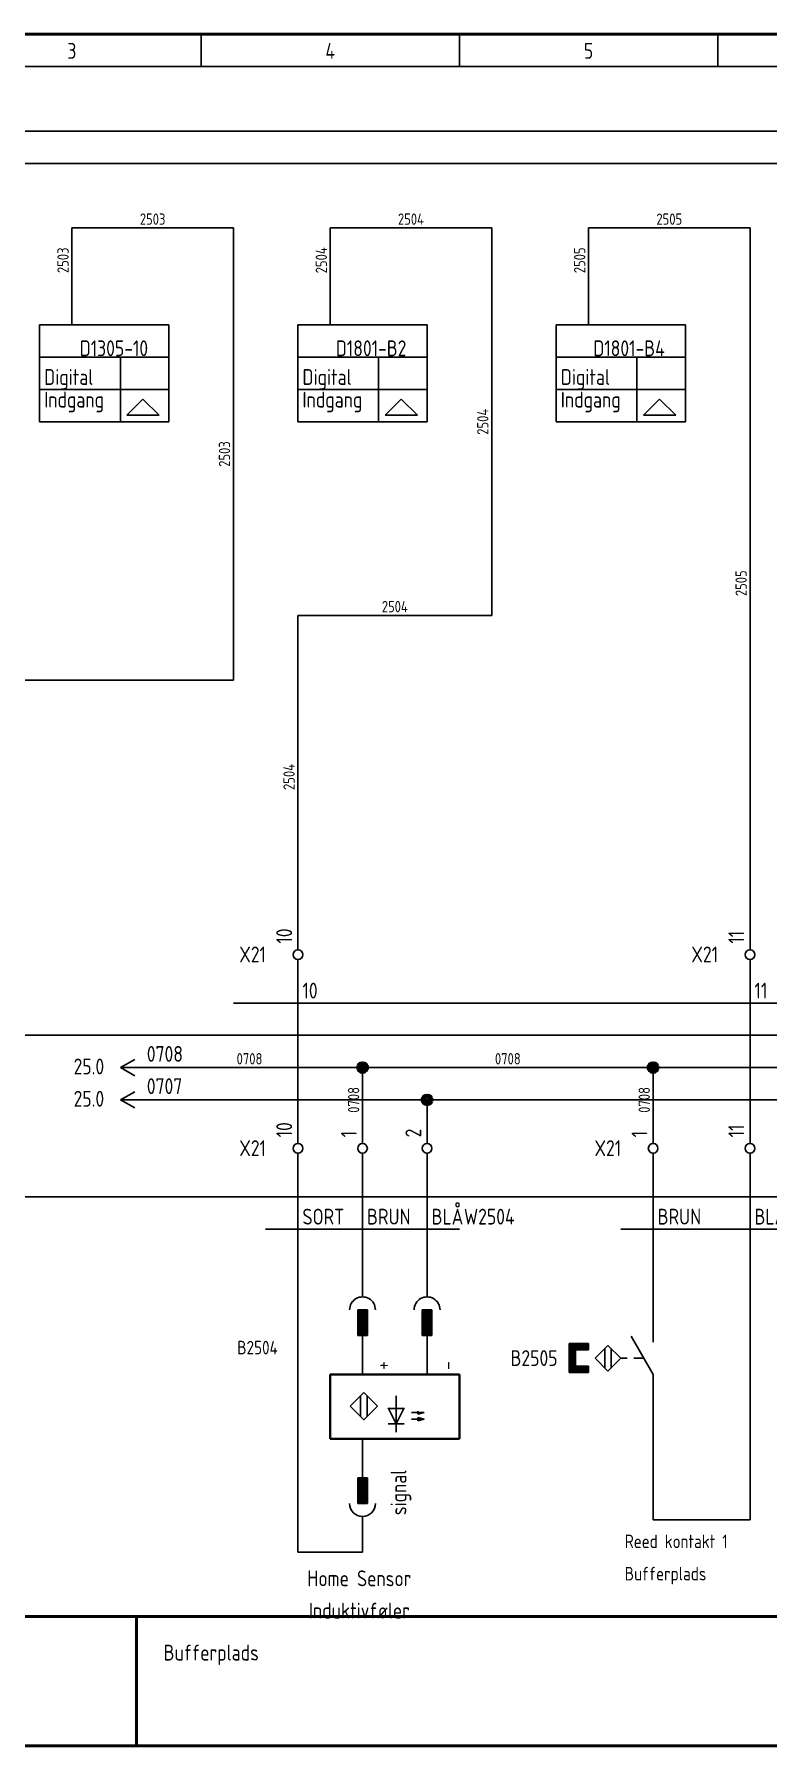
# Model space of a CAD drawing. Header units: millimetres. Extents: x 10 to 410, y 10 to 275.
# Drawn here: x 144.2 to 257.8, y 10 to 275 of the extents above; entities that cross this region are included whole.
import ezdxf
from ezdxf.enums import TextEntityAlignment as Align

# ---------------------------------------------------------------- set-up
doc = ezdxf.new("R2010")
doc.units = ezdxf.units.MM
doc.linetypes.add('Caddy_Solid', pattern=[0])
doc.layers.add('2', color=7, linetype='Continuous')
doc.styles.add('Caddy_Vectorfont1p', font='isocp___.ttf', dxfattribs={"width": 0.9})

# ---------------------------------------------------------------- blocks, each defined once
blk = doc.blocks.new('Blk1')
at = {"linetype": 'Caddy_Solid', "lineweight": 50}
for p, q in [((10, 275), (410, 275)), ((10, 30), (410, 30)), ((160, 30), (160, 10)), ((410, 10), (10, 10))]:
    blk.add_line(p, q, dxfattribs=at)
at = {"linetype": 'Caddy_Solid', "lineweight": 25}
for p, q in [((170, 270), (170, 275)), ((210, 270), (210, 275)), ((250, 270), (250, 275)), ((15, 270), (405, 270))]:
    blk.add_line(p, q, dxfattribs=at)
at = {"lineweight": 25, "style": 'Caddy_Vectorfont1p', "width": 0.9}
for s, p in [('3', (150, 271.2)), ('4', (190, 271.2)), ('5', (230, 271.2))]:
    blk.add_text(s, height=2.45, dxfattribs=at).set_placement(p, align=Align.CENTER)
blk.add_text('Bufferplads', height=2.45, dxfattribs=at).set_placement((164.2, 23.2))
blk = doc.blocks.new('Blk29')
at = {"linetype": 'Caddy_Solid', "lineweight": 25}
for p, q in [((165, 230), (145, 230)), ((145, 230), (145, 215)), ((165, 215), (165, 230)), ((145, 215), (165, 215))]:
    blk.add_line(p, q, dxfattribs=at)
blk = doc.blocks.new('Blk30')
at = {"linetype": 'Caddy_Solid', "lineweight": 25}
blk.add_line((150, 235), (150, 230), dxfattribs=at)
blk = doc.blocks.new('Blk28')
at = {"linetype": 'Caddy_Solid', "lineweight": 25}
for p, q in [((145, 225), (165, 225)), ((157.5, 225), (157.5, 215)), ((145, 220), (165, 220)), ((161, 218.5), (158.5, 216)), ((163.5, 216), (161, 218.5)), ((158.5, 216), (163.5, 216))]:
    blk.add_line(p, q, dxfattribs=at)
for name in ['Blk30', 'Blk29']:
    blk.add_blockref(name, (0, 0, 1))
at = {"lineweight": 25, "style": 'Caddy_Vectorfont1p', "width": 0.9}
for s, p in [('Digital', (145.7, 220.7)), ('Indgang', (145.7, 217.2))]:
    blk.add_text(s, height=2.45, dxfattribs=at).set_placement(p)
blk.add_attdef('$TAG175000_00', (149.05, 233.4), '', height=2.45, rotation=90, dxfattribs=at)
for tag, p in [('$TAG160030', (146.8, 229.7)), ('$TAG160040', (146.8, 226.2)), ('$TAG175100', (161.8, 225.15)), ('$TAG175110', (144.3, 219.15)), ('$TAG175120', (144.3, 216.15)), ('$TAG160500', (144.3, 212.65))]:
    blk.add_attdef(tag, text='', height=2.45, dxfattribs=at).set_placement(p, align=Align.RIGHT)
at = {"lineweight": 25, "style": 'Caddy_Vectorfont1p', "width": 0.9, "flags": 1}
blk.add_attdef('$TAG160010', text='', height=2.45, dxfattribs=at).set_placement((140.96, 224.53), align=Align.RIGHT)
blk = doc.blocks.new('Blk32')
at = {"linetype": 'Caddy_Solid', "lineweight": 25}
for p, q in [((245, 230), (225, 230)), ((225, 230), (225, 215)), ((245, 215), (245, 230)), ((225, 215), (245, 215))]:
    blk.add_line(p, q, dxfattribs=at)
blk = doc.blocks.new('Blk33')
at = {"linetype": 'Caddy_Solid', "lineweight": 25}
blk.add_line((230, 235), (230, 230), dxfattribs=at)
blk = doc.blocks.new('Blk31')
at = {"linetype": 'Caddy_Solid', "lineweight": 25}
for p, q in [((225, 225), (245, 225)), ((237.5, 225), (237.5, 215)), ((225, 220), (245, 220)), ((241, 218.5), (238.5, 216)), ((243.5, 216), (241, 218.5)), ((238.5, 216), (243.5, 216))]:
    blk.add_line(p, q, dxfattribs=at)
for name in ['Blk33', 'Blk32']:
    blk.add_blockref(name, (0, 0, 1))
at = {"lineweight": 25, "style": 'Caddy_Vectorfont1p', "width": 0.9}
for s, p in [('Digital', (225.7, 220.7)), ('Indgang', (225.7, 217.2))]:
    blk.add_text(s, height=2.45, dxfattribs=at).set_placement(p)
blk.add_attdef('$TAG175000_00', (229.05, 233.4), '', height=2.45, rotation=90, dxfattribs=at)
for tag, p in [('$TAG160030', (226.8, 229.7)), ('$TAG160040', (226.8, 226.2)), ('$TAG175100', (241.8, 225.15)), ('$TAG175110', (224.3, 219.15)), ('$TAG175120', (224.3, 216.15)), ('$TAG160500', (224.3, 212.65))]:
    blk.add_attdef(tag, text='', height=2.45, dxfattribs=at).set_placement(p, align=Align.RIGHT)
at = {"lineweight": 25, "style": 'Caddy_Vectorfont1p', "width": 0.9, "flags": 1}
blk.add_attdef('$TAG160010', text='', height=2.45, dxfattribs=at).set_placement((220.96, 224.53), align=Align.RIGHT)
blk = doc.blocks.new('Blk34')
at = {"linetype": 'Caddy_Solid', "lineweight": 25}
for p, q in [((240, 103.25), (240, 105)), ((240, 100), (240, 101.75))]:
    blk.add_line(p, q, dxfattribs=at)
blk.add_circle((240, 102.5), 0.75, dxfattribs=at)
at = {"lineweight": 25, "style": 'Caddy_Vectorfont1p', "width": 0.9, "flags": 1}
blk.add_attdef('$TAG160410', (242.6, 104.2), '', height=2.45, rotation=90, dxfattribs=at)
at = {"layer": '2', "lineweight": 25, "style": 'Caddy_Vectorfont1p', "width": 0.9}
blk.add_attdef('$TAG160400', (239.1, 104.2), '', height=2.45, rotation=90, dxfattribs=at)
at = {"layer": '2', "lineweight": 25, "style": 'Caddy_Vectorfont1p', "width": 0.9, "flags": 1}
for tag, p in [('$TAG140020', (235.05, 108.3)), ('$TAG140050', (235.05, 104.8)), ('$TAG160030', (235.05, 97.8)), ('$TAG160040', (235.05, 92.8))]:
    blk.add_attdef(tag, text='', height=2.45, dxfattribs=at).set_placement(p, align=Align.RIGHT)
at = {"layer": '2', "lineweight": 25, "style": 'Caddy_Vectorfont1p', "width": 0.9}
blk.add_attdef('$TAG160010', text='', height=2.45, dxfattribs=at).set_placement((235.05, 101.3), align=Align.RIGHT)
blk = doc.blocks.new('Blk35')
at = {"linetype": 'Caddy_Solid', "lineweight": 25}
for p, q in [((255, 103.25), (255, 105)), ((255, 100), (255, 101.75))]:
    blk.add_line(p, q, dxfattribs=at)
blk.add_circle((255, 102.5), 0.75, dxfattribs=at)
at = {"lineweight": 25, "style": 'Caddy_Vectorfont1p', "width": 0.9, "flags": 1}
blk.add_attdef('$TAG160410', (257.6, 104.2), '', height=2.45, rotation=90, dxfattribs=at)
at = {"layer": '2', "lineweight": 25, "style": 'Caddy_Vectorfont1p', "width": 0.9}
blk.add_attdef('$TAG160400', (254.1, 104.2), '', height=2.45, rotation=90, dxfattribs=at)
at = {"layer": '2', "lineweight": 25, "style": 'Caddy_Vectorfont1p', "width": 0.9, "flags": 1}
for tag, p in [('$TAG140020', (250.05, 108.3)), ('$TAG140050', (250.05, 104.8)), ('$TAG160010', (250.05, 101.3)), ('$TAG160030', (250.05, 97.8)), ('$TAG160040', (250.05, 92.8))]:
    blk.add_attdef(tag, text='', height=2.45, dxfattribs=at).set_placement(p, align=Align.RIGHT)
blk = doc.blocks.new('Blk36')
at = {"linetype": 'Caddy_Solid', "lineweight": 25}
for p, q in [((240, 72.5), (240, 75)), ((227, 72.3), (230, 72.3)), ((227, 67.8), (227, 72.3)), ((230, 72.25), (227, 72.25)), ((227, 72.1), (230, 72.1)), ((230, 71.95), (227, 71.95)), ((227, 71.8), (230, 71.8)), ((230, 71.65), (227, 71.65)), ((230, 72.3), (230, 71.3)), ((231, 70), (233, 72)), ((233, 72), (235, 70)), ((240, 67.5), (236.58, 73.42)), ((227, 71.5), (230, 71.5)), ((230, 71.35), (227, 71.35)), ((227, 71.2), (228, 71.2)), ((228, 71.05), (227, 71.05)), ((227, 70.9), (228, 70.9)), ((228, 70.75), (227, 70.75)), ((227, 70.6), (228, 70.6)), ((228, 70.45), (227, 70.45)), ((227, 70.3), (228, 70.3)), ((228, 70.15), (227, 70.15)), ((227, 70), (228, 70)), ((228, 69.85), (227, 69.85)), ((227, 69.7), (228, 69.7)), ((228, 69.55), (227, 69.55)), ((227, 69.4), (228, 69.4)), ((228, 69.25), (227, 69.25)), ((227, 69.1), (228, 69.1)), ((228, 68.95), (227, 68.95)), ((230, 71.3), (228, 71.3)), ((228, 71.3), (228, 68.8)), ((233, 68), (231, 70)), ((232.5, 68.5), (232.5, 71.5)), ((235, 70), (233, 68)), ((233.5, 68.5), (233.5, 71.5)), ((235, 70), (236, 70)), ((237, 70), (238.56, 70)), ((227, 68.8), (228, 68.8)), ((230, 68.65), (227, 68.65)), ((227, 68.5), (230, 68.5)), ((230, 68.35), (227, 68.35)), ((227, 68.2), (230, 68.2)), ((230, 68.05), (227, 68.05)), ((227, 67.9), (230, 67.9)), ((230, 67.8), (227, 67.8)), ((228, 68.8), (230, 68.8)), ((230, 68.8), (230, 67.8)), ((240, 67.5), (240, 65))]:
    blk.add_line(p, q, dxfattribs=at)
at = {"lineweight": 25, "style": 'Caddy_Vectorfont1p', "width": 0.9, "flags": 1}
blk.add_attdef('$TAG175000_00', (239.05, 74.3), '', height=2.45, rotation=90, dxfattribs=at)
at = {"lineweight": 25, "style": 'Caddy_Vectorfont1p', "width": 0.9}
blk.add_attdef('$TAG160010', text='', height=2.45, dxfattribs=at).set_placement((225.2, 68.8), align=Align.RIGHT)
at = {"lineweight": 25, "style": 'Caddy_Vectorfont1p', "width": 0.9, "flags": 1}
for tag, p in [('$TAG160030', (225.2, 65.3)), ('$TAG160040', (225.2, 61.8))]:
    blk.add_attdef(tag, text='', height=2.45, dxfattribs=at).set_placement(p, align=Align.RIGHT)
blk.add_attdef('$TAG175000_01', text='', height=2.45, rotation=90, dxfattribs=at).set_placement((239.05, 65.9), align=Align.RIGHT)
blk = doc.blocks.new('Blk37')
at = {"linetype": 'Caddy_Solid', "lineweight": 25}
for p, q in [((255, 133.25), (255, 135)), ((255, 130), (255, 131.75))]:
    blk.add_line(p, q, dxfattribs=at)
blk.add_circle((255, 132.5), 0.75, dxfattribs=at)
at = {"lineweight": 25, "style": 'Caddy_Vectorfont1p', "width": 0.9, "flags": 1}
blk.add_attdef('$TAG160410', (257.6, 134.2), '', height=2.45, rotation=90, dxfattribs=at)
at = {"layer": '2', "lineweight": 25, "style": 'Caddy_Vectorfont1p', "width": 0.9}
blk.add_attdef('$TAG160400', (254.1, 134.2), '', height=2.45, rotation=90, dxfattribs=at)
at = {"layer": '2', "lineweight": 25, "style": 'Caddy_Vectorfont1p', "width": 0.9, "flags": 1}
for tag, p in [('$TAG140020', (250.05, 138.3)), ('$TAG140050', (250.05, 134.8)), ('$TAG160030', (250.05, 127.8)), ('$TAG160040', (250.05, 122.8))]:
    blk.add_attdef(tag, text='', height=2.45, dxfattribs=at).set_placement(p, align=Align.RIGHT)
at = {"layer": '2', "lineweight": 25, "style": 'Caddy_Vectorfont1p', "width": 0.9}
blk.add_attdef('$TAG160010', text='', height=2.45, dxfattribs=at).set_placement((250.05, 131.3), align=Align.RIGHT)
blk = doc.blocks.new('Blk60')
at = {"linetype": 'Caddy_Solid', "lineweight": 25}
for p, q in [((195, 79.5), (195, 85)), ((194.25, 77.5), (195.75, 77.5)), ((194.25, 73.5), (194.25, 77.5)), ((194.5, 73.5), (194.5, 77.5)), ((194.75, 73.5), (194.75, 77.5)), ((195, 67.5), (195, 77.5)), ((195.25, 73.5), (195.25, 77.5)), ((195.5, 73.5), (195.5, 77.5)), ((195.75, 73.5), (195.75, 77.5)), ((194.25, 73.5), (195.75, 73.5))]:
    blk.add_line(p, q, dxfattribs=at)
blk.add_ellipse((195, 77.5), major_axis=(2, 0), ratio=1, start_param=0, end_param=3.141593, dxfattribs=at)
at = {"lineweight": 25, "style": 'Caddy_Vectorfont1p', "width": 0.9}
blk.add_attdef('$TAG175000_00', (194.05, 80.4), '', height=2.45, rotation=90, dxfattribs=at)
at = {"lineweight": 25, "style": 'Caddy_Vectorfont1p', "width": 0.9, "flags": 1}
for tag, p in [('$TAG160010', (190.5, 76.3)), ('$TAG160040', (190.1, 69.3))]:
    blk.add_attdef(tag, text='', height=2.45, dxfattribs=at).set_placement(p, align=Align.RIGHT)
at = {"lineweight": 25, "style": 'Caddy_Vectorfont1p', "width": 0.9}
blk.add_attdef('$TAG160030', text='', height=2.45, dxfattribs=at).set_placement((190.1, 72.8), align=Align.RIGHT)
blk.add_attdef('$TAG175000_01', text='', height=2.45, rotation=90, dxfattribs=at).set_placement((194.05, 71.9), align=Align.RIGHT)
blk = doc.blocks.new('Blk61')
at = {"linetype": 'Caddy_Solid', "lineweight": 25}
for p, q in [((205, 79.5), (205, 85)), ((204.25, 77.5), (205.75, 77.5)), ((204.25, 73.5), (204.25, 77.5)), ((204.5, 73.5), (204.5, 77.5)), ((204.75, 73.5), (204.75, 77.5)), ((205, 67.5), (205, 77.5)), ((205.25, 73.5), (205.25, 77.5)), ((205.5, 73.5), (205.5, 77.5)), ((205.75, 73.5), (205.75, 77.5)), ((204.25, 73.5), (205.75, 73.5))]:
    blk.add_line(p, q, dxfattribs=at)
blk.add_ellipse((205, 77.5), major_axis=(2, 0), ratio=1, start_param=0, end_param=3.141593, dxfattribs=at)
at = {"lineweight": 25, "style": 'Caddy_Vectorfont1p', "width": 0.9}
blk.add_attdef('$TAG175000_00', (204.05, 80.4), '', height=2.45, rotation=90, dxfattribs=at)
at = {"lineweight": 25, "style": 'Caddy_Vectorfont1p', "width": 0.9, "flags": 1}
for tag, p in [('$TAG160010', (200.5, 76.3)), ('$TAG160040', (200.1, 69.3))]:
    blk.add_attdef(tag, text='', height=2.45, dxfattribs=at).set_placement(p, align=Align.RIGHT)
at = {"lineweight": 25, "style": 'Caddy_Vectorfont1p', "width": 0.9}
blk.add_attdef('$TAG160030', text='', height=2.45, dxfattribs=at).set_placement((200.1, 72.8), align=Align.RIGHT)
blk.add_attdef('$TAG175000_01', text='', height=2.45, rotation=90, dxfattribs=at).set_placement((204.05, 71.9), align=Align.RIGHT)
blk = doc.blocks.new('Blk62')
at = {"linetype": 'Caddy_Solid', "lineweight": 25}
for p, q in [((195, 57.5), (195, 47.5)), ((194.25, 51.5), (194.25, 47.5)), ((195.75, 51.5), (194.25, 51.5)), ((194.5, 51.5), (194.5, 47.5)), ((194.75, 51.5), (194.75, 47.5)), ((195.25, 51.5), (195.25, 47.5)), ((195.5, 51.5), (195.5, 47.5)), ((195.75, 51.5), (195.75, 47.5)), ((195.75, 47.5), (194.25, 47.5)), ((195, 45.5), (195, 40))]:
    blk.add_line(p, q, dxfattribs=at)
blk.add_ellipse((195, 47.5), major_axis=(2, 0), ratio=1, start_param=3.141593, end_param=6.283185, dxfattribs=at)
at = {"lineweight": 25, "style": 'Caddy_Vectorfont1p', "width": 0.9}
blk.add_attdef('$TAG175000_00', (194.05, 52.4), '', height=2.45, rotation=90, dxfattribs=at)
at = {"lineweight": 25, "style": 'Caddy_Vectorfont1p', "width": 0.9, "flags": 1}
for tag, p in [('$TAG160010', (190.5, 46.3)), ('$TAG160040', (190.1, 39.3))]:
    blk.add_attdef(tag, text='', height=2.45, dxfattribs=at).set_placement(p, align=Align.RIGHT)
at = {"lineweight": 25, "style": 'Caddy_Vectorfont1p', "width": 0.9}
blk.add_attdef('$TAG160030', text='', height=2.45, dxfattribs=at).set_placement((190.1, 42.8), align=Align.RIGHT)
blk.add_attdef('$TAG175000_01', text='', height=2.45, rotation=90, dxfattribs=at).set_placement((194.05, 43.9), align=Align.RIGHT)
blk = doc.blocks.new('Blk59')
at = {"linetype": 'Caddy_Solid', "lineweight": 35}
for p, q in [((190, 67.5), (190, 57.5)), ((210, 67.5), (190, 67.5)), ((210, 57.5), (210, 67.5)), ((190, 57.5), (210, 57.5))]:
    blk.add_line(p, q, dxfattribs=at)
at = {"linetype": 'Caddy_Solid', "lineweight": 25}
for p, q in [((195.2, 64.7), (193.08, 62.58)), ((194.7, 60.96), (194.7, 64.2)), ((195.2, 64.7), (197.32, 62.58)), ((195.7, 60.96), (195.7, 64.2)), ((200.2, 62.33), (200.2, 64.2)), ((193.08, 62.58), (195.2, 60.46)), ((195.2, 60.46), (197.32, 62.58)), ((198.95, 62.33), (200.2, 59.83)), ((199, 62.2), (201.4, 62.2)), ((201.45, 62.33), (200.2, 59.83)), ((200.2, 62.33), (200.2, 59.83)), ((202.57, 61.58), (204.57, 61.58)), ((203.57, 61.33), (204.57, 61.58)), ((203.57, 61.83), (203.57, 61.33)), ((198.95, 59.83), (201.45, 59.83)), ((200.2, 59.83), (200.2, 58.58)), ((202.57, 60.58), (204.57, 60.58)), ((204.57, 60.58), (203.57, 60.83)), ((203.57, 60.33), (203.57, 60.83)), ((203.57, 60.33), (204.57, 60.58))]:
    blk.add_line(p, q, dxfattribs=at)
for name in ['Blk60', 'Blk61', 'Blk62']:
    blk.add_blockref(name, (0, 0, 1))
at = {"lineweight": 35, "style": 'Caddy_Vectorfont1p', "width": 0.9}
for s, p in [('+', (199.3, 68.2)), ('-', (209.3, 68.2)), ('signal', (201.8, 45.7))]:
    blk.add_text(s, height=2.45, rotation=90, dxfattribs=at).set_placement(p)
blk = doc.blocks.new('Blk63')
at = {"linetype": 'Caddy_Solid', "lineweight": 25}
for p, q in [((195, 103.25), (195, 105)), ((195, 100), (195, 101.75))]:
    blk.add_line(p, q, dxfattribs=at)
blk.add_circle((195, 102.5), 0.75, dxfattribs=at)
at = {"lineweight": 25, "style": 'Caddy_Vectorfont1p', "width": 0.9, "flags": 1}
blk.add_attdef('$TAG160410', (197.6, 104.2), '', height=2.45, rotation=90, dxfattribs=at)
at = {"layer": '2', "lineweight": 25, "style": 'Caddy_Vectorfont1p', "width": 0.9}
blk.add_attdef('$TAG160400', (194.1, 104.2), '', height=2.45, rotation=90, dxfattribs=at)
at = {"layer": '2', "lineweight": 25, "style": 'Caddy_Vectorfont1p', "width": 0.9, "flags": 1}
for tag, p in [('$TAG140020', (190.05, 108.3)), ('$TAG140050', (190.05, 104.8)), ('$TAG160010', (190.05, 101.3)), ('$TAG160030', (190.05, 97.8)), ('$TAG160040', (190.05, 92.8))]:
    blk.add_attdef(tag, text='', height=2.45, dxfattribs=at).set_placement(p, align=Align.RIGHT)
blk = doc.blocks.new('Blk64')
at = {"linetype": 'Caddy_Solid', "lineweight": 25}
for p, q in [((205, 103.25), (205, 105)), ((205, 100), (205, 101.75))]:
    blk.add_line(p, q, dxfattribs=at)
blk.add_circle((205, 102.5), 0.75, dxfattribs=at)
at = {"lineweight": 25, "style": 'Caddy_Vectorfont1p', "width": 0.9, "flags": 1}
blk.add_attdef('$TAG160410', (207.6, 104.2), '', height=2.45, rotation=90, dxfattribs=at)
at = {"layer": '2', "lineweight": 25, "style": 'Caddy_Vectorfont1p', "width": 0.9}
blk.add_attdef('$TAG160400', (204.1, 104.2), '', height=2.45, rotation=90, dxfattribs=at)
at = {"layer": '2', "lineweight": 25, "style": 'Caddy_Vectorfont1p', "width": 0.9, "flags": 1}
for tag, p in [('$TAG140020', (200.05, 108.3)), ('$TAG140050', (200.05, 104.8)), ('$TAG160010', (200.05, 101.3)), ('$TAG160030', (200.05, 97.8)), ('$TAG160040', (200.05, 92.8))]:
    blk.add_attdef(tag, text='', height=2.45, dxfattribs=at).set_placement(p, align=Align.RIGHT)
blk = doc.blocks.new('Blk66')
at = {"linetype": 'Caddy_Solid', "lineweight": 25}
for p, q in [((205, 230), (185, 230)), ((185, 230), (185, 215)), ((205, 215), (205, 230)), ((185, 215), (205, 215))]:
    blk.add_line(p, q, dxfattribs=at)
blk = doc.blocks.new('Blk67')
at = {"linetype": 'Caddy_Solid', "lineweight": 25}
blk.add_line((190, 235), (190, 230), dxfattribs=at)
blk = doc.blocks.new('Blk65')
at = {"linetype": 'Caddy_Solid', "lineweight": 25}
for p, q in [((185, 225), (205, 225)), ((197.5, 225), (197.5, 215)), ((185, 220), (205, 220)), ((201, 218.5), (198.5, 216)), ((203.5, 216), (201, 218.5)), ((198.5, 216), (203.5, 216))]:
    blk.add_line(p, q, dxfattribs=at)
for name in ['Blk67', 'Blk66']:
    blk.add_blockref(name, (0, 0, 1))
at = {"lineweight": 25, "style": 'Caddy_Vectorfont1p', "width": 0.9}
for s, p in [('Digital', (185.7, 220.7)), ('Indgang', (185.7, 217.2))]:
    blk.add_text(s, height=2.45, dxfattribs=at).set_placement(p)
blk.add_attdef('$TAG175000_00', (189.05, 233.4), '', height=2.45, rotation=90, dxfattribs=at)
for tag, p in [('$TAG160030', (186.8, 229.7)), ('$TAG160040', (186.8, 226.2)), ('$TAG175100', (201.8, 225.15)), ('$TAG175110', (184.3, 219.15)), ('$TAG175120', (184.3, 216.15)), ('$TAG160500', (184.3, 212.65))]:
    blk.add_attdef(tag, text='', height=2.45, dxfattribs=at).set_placement(p, align=Align.RIGHT)
at = {"lineweight": 25, "style": 'Caddy_Vectorfont1p', "width": 0.9, "flags": 1}
blk.add_attdef('$TAG160010', text='', height=2.45, dxfattribs=at).set_placement((180.96, 224.53), align=Align.RIGHT)
blk = doc.blocks.new('Blk68')
at = {"linetype": 'Caddy_Solid', "lineweight": 25}
for p, q in [((185, 103.25), (185, 105)), ((185, 100), (185, 101.75))]:
    blk.add_line(p, q, dxfattribs=at)
blk.add_circle((185, 102.5), 0.75, dxfattribs=at)
at = {"lineweight": 25, "style": 'Caddy_Vectorfont1p', "width": 0.9, "flags": 1}
blk.add_attdef('$TAG160410', (187.6, 104.2), '', height=2.45, rotation=90, dxfattribs=at)
at = {"layer": '2', "lineweight": 25, "style": 'Caddy_Vectorfont1p', "width": 0.9}
blk.add_attdef('$TAG160400', (184.1, 104.2), '', height=2.45, rotation=90, dxfattribs=at)
at = {"layer": '2', "lineweight": 25, "style": 'Caddy_Vectorfont1p', "width": 0.9, "flags": 1}
for tag, p in [('$TAG140020', (180.05, 108.3)), ('$TAG140050', (180.05, 104.8)), ('$TAG160030', (180.05, 97.8)), ('$TAG160040', (180.05, 92.8))]:
    blk.add_attdef(tag, text='', height=2.45, dxfattribs=at).set_placement(p, align=Align.RIGHT)
at = {"layer": '2', "lineweight": 25, "style": 'Caddy_Vectorfont1p', "width": 0.9}
blk.add_attdef('$TAG160010', text='', height=2.45, dxfattribs=at).set_placement((180.05, 101.3), align=Align.RIGHT)
blk = doc.blocks.new('Blk69')
at = {"linetype": 'Caddy_Solid', "lineweight": 25}
for p, q in [((185, 133.25), (185, 135)), ((185, 130), (185, 131.75))]:
    blk.add_line(p, q, dxfattribs=at)
blk.add_circle((185, 132.5), 0.75, dxfattribs=at)
at = {"lineweight": 25, "style": 'Caddy_Vectorfont1p', "width": 0.9, "flags": 1}
blk.add_attdef('$TAG160410', (187.6, 134.2), '', height=2.45, rotation=90, dxfattribs=at)
at = {"layer": '2', "lineweight": 25, "style": 'Caddy_Vectorfont1p', "width": 0.9}
blk.add_attdef('$TAG160400', (184.1, 134.2), '', height=2.45, rotation=90, dxfattribs=at)
at = {"layer": '2', "lineweight": 25, "style": 'Caddy_Vectorfont1p', "width": 0.9, "flags": 1}
for tag, p in [('$TAG140020', (180.05, 138.3)), ('$TAG140050', (180.05, 134.8)), ('$TAG160030', (180.05, 127.8)), ('$TAG160040', (180.05, 122.8))]:
    blk.add_attdef(tag, text='', height=2.45, dxfattribs=at).set_placement(p, align=Align.RIGHT)
at = {"layer": '2', "lineweight": 25, "style": 'Caddy_Vectorfont1p', "width": 0.9}
blk.add_attdef('$TAG160010', text='', height=2.45, dxfattribs=at).set_placement((180.05, 131.3), align=Align.RIGHT)
blk = doc.blocks.new('Blk70')
at = {"linetype": 'Caddy_Solid', "lineweight": 25}
for p, q in [((157.5, 115), (159.75, 116.25)), ((157.5, 115), (159.75, 113.75)), ((160, 115), (157.5, 115))]:
    blk.add_line(p, q, dxfattribs=at)
at = {"lineweight": 25, "style": 'Caddy_Vectorfont1p', "width": 0.9}
blk.add_attdef('$TAG160010', (161.6, 115.9), '', height=2.45, dxfattribs=at)
blk.add_attdef('$TAG160500', text='', height=2.45, dxfattribs=at).set_placement((155, 113.95), align=Align.RIGHT)
blk = doc.blocks.new('Blk71')
at = {"linetype": 'Caddy_Solid', "lineweight": 25}
for p, q in [((157.5, 110), (159.75, 111.25)), ((157.5, 110), (159.75, 108.75)), ((160, 110), (157.5, 110))]:
    blk.add_line(p, q, dxfattribs=at)
at = {"lineweight": 25, "style": 'Caddy_Vectorfont1p', "width": 0.9}
blk.add_attdef('$TAG160500', text='', height=2.45, dxfattribs=at).set_placement((155, 108.95), align=Align.RIGHT)
blk.add_attdef('$TAG160010', (161.6, 110.9), '', height=2.45, dxfattribs=at)
blk = doc.blocks.new('Blk77')
at = {"linetype": 'Caddy_Solid', "lineweight": 25}
blk.add_line((185, 125.5), (185, 124.5), dxfattribs=at)
at = {"lineweight": 25, "style": 'Caddy_Vectorfont1p', "width": 0.9}
blk.add_attdef('$TAG160210', (185.7, 125.7), '', height=2.45, dxfattribs=at)
at = {"lineweight": 25, "style": 'Caddy_Vectorfont1p', "width": 0.9, "flags": 1}
for tag, p in [('$TAG160010', (385.7, 125.7)), ('$TAG160220', (185.7, 120.7)), ('$TAG160030', (385.7, 120.7)), ('$TAG160230', (185.7, 115.7)), ('$TAG160200', (385.7, 115.7)), ('$TAG160040', (385.7, 110.7)), ('$TAG160101', (385.7, 105.7))]:
    blk.add_attdef(tag, p, '', height=2.45, dxfattribs=at)
blk = doc.blocks.new('Blk78')
at = {"linetype": 'Caddy_Solid', "lineweight": 25}
blk.add_line((255, 125.5), (255, 124.5), dxfattribs=at)
at = {"lineweight": 25, "style": 'Caddy_Vectorfont1p', "width": 0.9}
blk.add_attdef('$TAG160210', (255.7, 125.7), '', height=2.45, dxfattribs=at)
at = {"lineweight": 25, "style": 'Caddy_Vectorfont1p', "width": 0.9, "flags": 1}
for tag, p in [('$TAG160010', (385.7, 125.7)), ('$TAG160220', (255.7, 120.7)), ('$TAG160030', (385.7, 120.7)), ('$TAG160230', (255.7, 115.7)), ('$TAG160200', (385.7, 115.7)), ('$TAG160040', (385.7, 110.7)), ('$TAG160101', (385.7, 105.7))]:
    blk.add_attdef(tag, p, '', height=2.45, dxfattribs=at)
blk = doc.blocks.new('Blk88')
at = {"linetype": 'Caddy_Solid', "lineweight": 25}
blk.add_line((185, 90.5), (185, 89.5), dxfattribs=at)
at = {"lineweight": 25, "style": 'Caddy_Vectorfont1p', "width": 0.9}
for tag, p in [('$TAG160210', (185.7, 90.7)), ('$TAG160010', (210.7, 90.7))]:
    blk.add_attdef(tag, p, '', height=2.45, dxfattribs=at)
at = {"lineweight": 25, "style": 'Caddy_Vectorfont1p', "width": 0.9, "flags": 1}
for tag, p in [('$TAG160220', (185.7, 85.7)), ('$TAG160030', (210.7, 85.7)), ('$TAG160230', (185.7, 80.7)), ('$TAG160200', (210.7, 80.7)), ('$TAG160040', (210.7, 75.7)), ('$TAG160101', (210.7, 70.7))]:
    blk.add_attdef(tag, p, '', height=2.45, dxfattribs=at)
blk = doc.blocks.new('Blk89')
at = {"linetype": 'Caddy_Solid', "lineweight": 25}
blk.add_line((195, 90.5), (195, 89.5), dxfattribs=at)
at = {"lineweight": 25, "style": 'Caddy_Vectorfont1p', "width": 0.9}
blk.add_attdef('$TAG160210', (195.7, 90.7), '', height=2.45, dxfattribs=at)
at = {"lineweight": 25, "style": 'Caddy_Vectorfont1p', "width": 0.9, "flags": 1}
for tag, p in [('$TAG160010', (210.7, 90.7)), ('$TAG160220', (195.7, 85.7)), ('$TAG160030', (210.7, 85.7)), ('$TAG160230', (195.7, 80.7)), ('$TAG160200', (210.7, 80.7)), ('$TAG160040', (210.7, 75.7)), ('$TAG160101', (210.7, 70.7))]:
    blk.add_attdef(tag, p, '', height=2.45, dxfattribs=at)
blk = doc.blocks.new('Blk90')
at = {"linetype": 'Caddy_Solid', "lineweight": 25}
blk.add_line((205, 90.5), (205, 89.5), dxfattribs=at)
at = {"lineweight": 25, "style": 'Caddy_Vectorfont1p', "width": 0.9}
for tag, p in [('$TAG160210', (205.7, 90.7)), ('$TAG160010', (210.7, 90.7)), ('$TAG160030', (210.7, 85.7)), ('$TAG160200', (210.7, 80.7))]:
    blk.add_attdef(tag, p, '', height=2.45, dxfattribs=at)
at = {"lineweight": 25, "style": 'Caddy_Vectorfont1p', "width": 0.9, "flags": 1}
for tag, p in [('$TAG160220', (205.7, 85.7)), ('$TAG160230', (205.7, 80.7)), ('$TAG160040', (210.7, 75.7)), ('$TAG160101', (210.7, 70.7))]:
    blk.add_attdef(tag, p, '', height=2.45, dxfattribs=at)
blk = doc.blocks.new('Blk91')
at = {"linetype": 'Caddy_Solid', "lineweight": 25}
blk.add_line((240, 90.5), (240, 89.5), dxfattribs=at)
at = {"lineweight": 25, "style": 'Caddy_Vectorfont1p', "width": 0.9}
for tag, p in [('$TAG160210', (240.7, 90.7)), ('$TAG160010', (260.7, 90.7))]:
    blk.add_attdef(tag, p, '', height=2.45, dxfattribs=at)
at = {"lineweight": 25, "style": 'Caddy_Vectorfont1p', "width": 0.9, "flags": 1}
for tag, p in [('$TAG160220', (240.7, 85.7)), ('$TAG160030', (260.7, 85.7)), ('$TAG160230', (240.7, 80.7)), ('$TAG160200', (260.7, 80.7)), ('$TAG160040', (260.7, 75.7)), ('$TAG160101', (260.7, 70.7))]:
    blk.add_attdef(tag, p, '', height=2.45, dxfattribs=at)
blk = doc.blocks.new('Blk92')
at = {"linetype": 'Caddy_Solid', "lineweight": 25}
blk.add_line((255, 90.5), (255, 89.5), dxfattribs=at)
at = {"lineweight": 25, "style": 'Caddy_Vectorfont1p', "width": 0.9}
for tag, p in [('$TAG160210', (255.7, 90.7)), ('$TAG160010', (260.7, 90.7))]:
    blk.add_attdef(tag, p, '', height=2.45, dxfattribs=at)
at = {"lineweight": 25, "style": 'Caddy_Vectorfont1p', "width": 0.9, "flags": 1}
for tag, p in [('$TAG160220', (255.7, 85.7)), ('$TAG160030', (260.7, 85.7)), ('$TAG160230', (255.7, 80.7)), ('$TAG160200', (260.7, 80.7)), ('$TAG160040', (260.7, 75.7)), ('$TAG160101', (260.7, 70.7))]:
    blk.add_attdef(tag, p, '', height=2.45, dxfattribs=at)

msp = doc.modelspace()

# ---------------------------------------------------------------- linework, layer by layer
at = {"linetype": 'Caddy_Solid', "lineweight": 25}
for p, q in [((50, 260), (392.5, 260)), ((45, 255), (392.5, 255)), ((175, 245), (150, 245)), ((150, 245), (150, 235)), ((175, 175), (175, 245)), ((190, 235), (190, 245)), ((190, 245), (215, 245)), ((215, 245), (215, 185)), ((230, 245), (230, 235)), ((230, 245), (255, 245)), ((255, 135), (255, 245)), ((185, 185), (215, 185)), ((185, 135), (185, 185)), ((65, 175), (175, 175)), ((185, 125.5), (185, 130)), ((255, 125.5), (255, 130)), ((175, 125), (385, 125)), ((185, 105), (185, 124.5)), ((255, 105), (255, 124.5)), ((50, 120), (350, 120)), ((160, 115), (195, 115)), ((195, 115), (195, 105)), ((195, 115), (240, 115)), ((240, 115), (240, 105)), ((240, 115), (280, 115)), ((160, 110), (205, 110)), ((205, 110), (205, 105)), ((205, 110), (385, 110)), ((185, 94.5), (185, 100)), ((195, 90.5), (195, 100)), ((205, 90.5), (205, 100)), ((240, 90.5), (240, 100)), ((255, 90.5), (255, 100)), ((50, 95), (350, 95)), ((185, 94.5), (185, 94.5)), ((185, 90.5), (185, 94.5)), ((180, 90), (210, 90)), ((185, 40), (185, 89.5)), ((195, 85), (195, 89.5)), ((205, 85), (205, 89.5)), ((235, 90), (260, 90)), ((240, 75), (240, 89.5)), ((255, 45), (255, 89.5)), ((240, 45), (240, 65)), ((240, 45), (255, 45)), ((195, 40), (185, 40))]:
    msp.add_line(p, q, dxfattribs=at)
at = {"lineweight": 40}
for centre, radius in [((195, 115), 0.8), ((195, 115), 0.6), ((195, 115), 0.4), ((240, 115), 0.8), ((240, 115), 0.6), ((240, 115), 0.4), ((205, 110), 0.8), ((205, 110), 0.6), ((205, 110), 0.4)]:
    msp.add_circle(centre, radius, dxfattribs=at)

# ---------------------------------------------------------------- block references
for name in ['Blk1', 'Blk59']:
    msp.add_blockref(name, (0, 0, 1))
ref = msp.add_blockref('Blk28', (0, 0, 1))
ref.add_attrib('$TAG175100', 'D1305-10', dxfattribs={"lineweight": 25, "height": 2.45, "style": 'Caddy_Vectorfont1p', "width": 0.9}).set_placement((161.8, 225.15), align=Align.RIGHT)
ref = msp.add_blockref('Blk65', (0, 0, 1))
ref.add_attrib('$TAG175100', 'D1801-B2', dxfattribs={"lineweight": 25, "height": 2.45, "style": 'Caddy_Vectorfont1p', "width": 0.9}).set_placement((201.8, 225.15), align=Align.RIGHT)
ref = msp.add_blockref('Blk31', (0, 0, 1))
ref.add_attrib('$TAG175100', 'D1801-B4', dxfattribs={"lineweight": 25, "height": 2.45, "style": 'Caddy_Vectorfont1p', "width": 0.9}).set_placement((241.8, 225.15), align=Align.RIGHT)
ref = msp.add_blockref('Blk69', (0, 0, 1))
ref.add_attrib('$TAG160010', 'X21', dxfattribs={"layer": '2', "lineweight": 25, "height": 2.45, "style": 'Caddy_Vectorfont1p', "width": 0.9}).set_placement((180.05, 131.3), align=Align.RIGHT)
ref.add_attrib('$TAG160400', '10', (184.1, 134.2), dxfattribs={"layer": '2', "lineweight": 25, "height": 2.45, "rotation": 90, "style": 'Caddy_Vectorfont1p', "width": 0.9})
ref = msp.add_blockref('Blk37', (0, 0, 1))
ref.add_attrib('$TAG160010', 'X21', dxfattribs={"layer": '2', "lineweight": 25, "height": 2.45, "style": 'Caddy_Vectorfont1p', "width": 0.9}).set_placement((250.05, 131.3), align=Align.RIGHT)
ref.add_attrib('$TAG160400', '11', (254.1, 134.2), dxfattribs={"layer": '2', "lineweight": 25, "height": 2.45, "rotation": 90, "style": 'Caddy_Vectorfont1p', "width": 0.9})
ref = msp.add_blockref('Blk77', (0, 0, 1))
ref.add_attrib('$TAG160210', '10', (185.7, 125.7), dxfattribs={"lineweight": 25, "height": 2.45, "style": 'Caddy_Vectorfont1p', "width": 0.9})
ref = msp.add_blockref('Blk78', (0, 0, 1))
ref.add_attrib('$TAG160210', '11', (255.7, 125.7), dxfattribs={"lineweight": 25, "height": 2.45, "style": 'Caddy_Vectorfont1p', "width": 0.9})
ref = msp.add_blockref('Blk70', (0, 0, 1))
ref.add_attrib('$TAG160010', '0708', (161.6, 115.9), dxfattribs={"lineweight": 25, "height": 2.45, "style": 'Caddy_Vectorfont1p', "width": 0.9})
ref.add_attrib('$TAG160500', '25.0', dxfattribs={"lineweight": 25, "height": 2.45, "style": 'Caddy_Vectorfont1p', "width": 0.9}).set_placement((155, 113.95), align=Align.RIGHT)
ref = msp.add_blockref('Blk71', (0, 0, 1))
ref.add_attrib('$TAG160010', '0707', (161.6, 110.9), dxfattribs={"lineweight": 25, "height": 2.45, "style": 'Caddy_Vectorfont1p', "width": 0.9})
ref.add_attrib('$TAG160500', '25.0', dxfattribs={"lineweight": 25, "height": 2.45, "style": 'Caddy_Vectorfont1p', "width": 0.9}).set_placement((155, 108.95), align=Align.RIGHT)
ref = msp.add_blockref('Blk68', (0, 0, 1))
ref.add_attrib('$TAG160010', 'X21', dxfattribs={"layer": '2', "lineweight": 25, "height": 2.45, "style": 'Caddy_Vectorfont1p', "width": 0.9}).set_placement((180.05, 101.3), align=Align.RIGHT)
ref.add_attrib('$TAG160400', '10', (184.1, 104.2), dxfattribs={"layer": '2', "lineweight": 25, "height": 2.45, "rotation": 90, "style": 'Caddy_Vectorfont1p', "width": 0.9})
ref = msp.add_blockref('Blk63', (0, 0, 1))
ref.add_attrib('$TAG160400', '1', (194.1, 104.2), dxfattribs={"layer": '2', "lineweight": 25, "height": 2.45, "rotation": 90, "style": 'Caddy_Vectorfont1p', "width": 0.9})
ref = msp.add_blockref('Blk64', (0, 0, 1))
ref.add_attrib('$TAG160400', '2', (204.1, 104.2), dxfattribs={"layer": '2', "lineweight": 25, "height": 2.45, "rotation": 90, "style": 'Caddy_Vectorfont1p', "width": 0.9})
ref = msp.add_blockref('Blk34', (0, 0, 1))
ref.add_attrib('$TAG160010', 'X21', dxfattribs={"layer": '2', "lineweight": 25, "height": 2.45, "style": 'Caddy_Vectorfont1p', "width": 0.9}).set_placement((235.05, 101.3), align=Align.RIGHT)
ref.add_attrib('$TAG160400', '1', (239.1, 104.2), dxfattribs={"layer": '2', "lineweight": 25, "height": 2.45, "rotation": 90, "style": 'Caddy_Vectorfont1p', "width": 0.9})
ref = msp.add_blockref('Blk35', (0, 0, 1))
ref.add_attrib('$TAG160400', '11', (254.1, 104.2), dxfattribs={"layer": '2', "lineweight": 25, "height": 2.45, "rotation": 90, "style": 'Caddy_Vectorfont1p', "width": 0.9})
ref = msp.add_blockref('Blk88', (0, 0, 1))
ref.add_attrib('$TAG160010', 'W2504', (210.7, 90.7), dxfattribs={"lineweight": 25, "height": 2.45, "style": 'Caddy_Vectorfont1p', "width": 0.9})
ref.add_attrib('$TAG160210', 'SORT', (185.7, 90.7), dxfattribs={"lineweight": 25, "height": 2.45, "style": 'Caddy_Vectorfont1p', "width": 0.9})
ref = msp.add_blockref('Blk89', (0, 0, 1))
ref.add_attrib('$TAG160210', 'BRUN', (195.7, 90.7), dxfattribs={"lineweight": 25, "height": 2.45, "style": 'Caddy_Vectorfont1p', "width": 0.9})
ref = msp.add_blockref('Blk90', (0, 0, 1))
ref.add_attrib('$TAG160010', 'W2504', (210.7, 90.7), dxfattribs={"lineweight": 25, "height": 2.45, "style": 'Caddy_Vectorfont1p', "width": 0.9})
ref.add_attrib('$TAG160210', 'BLÅ', (205.7, 90.7), dxfattribs={"lineweight": 25, "height": 2.45, "style": 'Caddy_Vectorfont1p', "width": 0.9})
ref = msp.add_blockref('Blk91', (0, 0, 1))
ref.add_attrib('$TAG160010', 'W2505', (260.7, 90.7), dxfattribs={"lineweight": 25, "height": 2.45, "style": 'Caddy_Vectorfont1p', "width": 0.9})
ref.add_attrib('$TAG160210', 'BRUN', (240.7, 90.7), dxfattribs={"lineweight": 25, "height": 2.45, "style": 'Caddy_Vectorfont1p', "width": 0.9})
ref = msp.add_blockref('Blk92', (0, 0, 1))
ref.add_attrib('$TAG160010', 'W2505', (260.7, 90.7), dxfattribs={"lineweight": 25, "height": 2.45, "style": 'Caddy_Vectorfont1p', "width": 0.9})
ref.add_attrib('$TAG160210', 'BLÅ', (255.7, 90.7), dxfattribs={"lineweight": 25, "height": 2.45, "style": 'Caddy_Vectorfont1p', "width": 0.9})
ref = msp.add_blockref('Blk36', (0, 0, 1))
ref.add_attrib('$TAG160010', 'B2505', dxfattribs={"lineweight": 25, "height": 2.45, "style": 'Caddy_Vectorfont1p', "width": 0.9}).set_placement((225.2, 68.8), align=Align.RIGHT)

# ---------------------------------------------------------------- texts
at = {"lineweight": 25, "style": 'Caddy_Vectorfont1p', "width": 0.9}
for s, height, p in [('2503', 1.75, (162.5, 245.5)), ('2504', 1.75, (202.5, 245.5)), ('2505', 1.75, (242.5, 245.5)), ('2504', 1.75, (200, 185.5)), ('0708', 1.75, (177.5, 115.5)), ('0708', 1.75, (217.5, 115.5)), ('Home Sensor', 2.45, (194.5, 34.7)), ('Induktivføler', 2.45, (194.5, 29.7))]:
    msp.add_text(s, height=height, dxfattribs=at).set_placement(p, align=Align.CENTER)
for s, p in [('2503', (149.5, 240)), ('2504', (189.5, 240)), ('2505', (229.5, 240)), ('2504', (214.5, 215)), ('2503', (174.5, 210)), ('2505', (254.5, 190)), ('2504', (184.5, 160)), ('0708', (194.5, 110)), ('0708', (239.5, 110))]:
    msp.add_text(s, height=1.75, rotation=90, dxfattribs=at).set_placement(p, align=Align.CENTER)
for s, p in [('B2504', (175.6, 70.6)), ('Reed kontakt 1', (235.6, 40.6)), ('Bufferplads ', (235.6, 35.6))]:
    msp.add_text(s, height=2.1, dxfattribs=at).set_placement(p)

doc.saveas('drawing.dxf')
